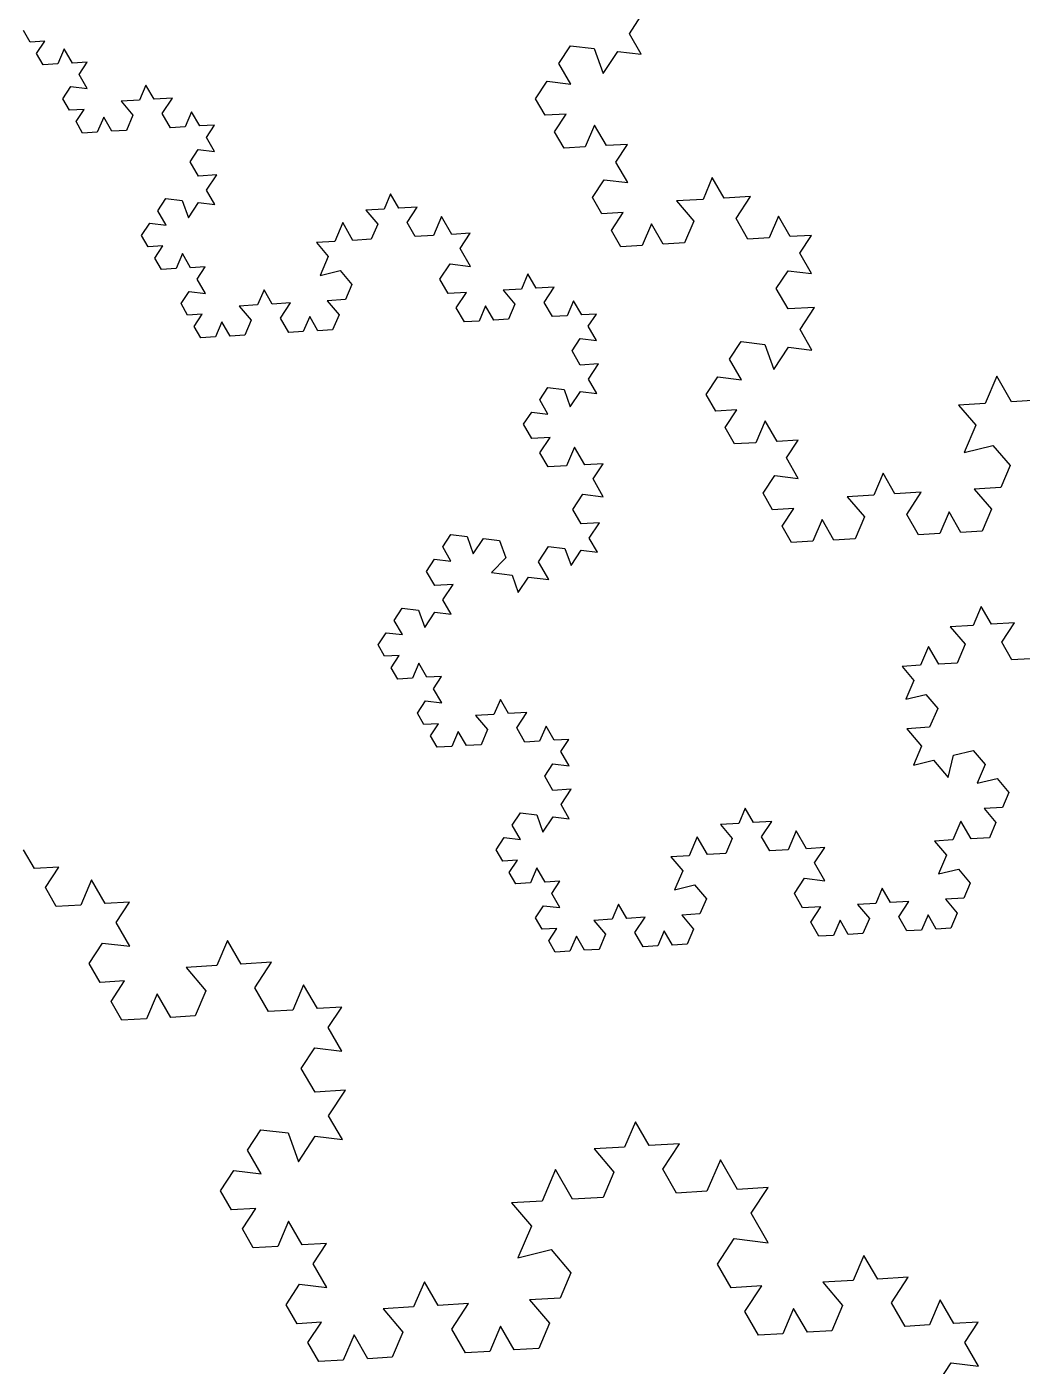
# Model space of a CAD drawing. Header units: inches. Extents: x 15 to 91, y 8 to 301.
# Drawn here: x 52.022 to 54.83, y 250.235 to 254.012 of the extents above; entities that cross this region are included whole.
import ezdxf

# ---------------------------------------------------------------- set-up
doc = ezdxf.new("R2010")
doc.units = ezdxf.units.IN
doc.header["$MEASUREMENT"] = 0
doc.layers.add('2 - Engrave - Shallow (VECTOR)', color=1, linetype='Continuous', true_color=0xff0000)

msp = doc.modelspace()

# ---------------------------------------------------------------- linework, layer by layer
at = {"layer": '2 - Engrave - Shallow (VECTOR)'}
for p, q in [((53.7222, 253.9922), (53.7634, 254.0546)), ((52.0317, 253.9689), (52.0132, 254.001)), ((53.7557, 253.9343), (53.7222, 253.9922)), ((52.073, 253.9714), (52.0317, 253.9689)), ((52.0502, 253.9369), (52.073, 253.9714)), ((52.0687, 253.9048), (52.0502, 253.9369)), ((52.1282, 253.9498), (52.1101, 253.9073)), ((52.1514, 253.9097), (52.1282, 253.9498)), ((53.5235, 253.9084), (53.5565, 253.9583)), ((53.5565, 253.9583), (53.6229, 253.9503)), ((53.6229, 253.9503), (53.6481, 253.8799)), ((53.6481, 253.8799), (53.6893, 253.9423)), ((53.6893, 253.9423), (53.7557, 253.9343)), ((52.1101, 253.9073), (52.0687, 253.9048)), ((52.1927, 253.9122), (52.1514, 253.9097)), ((52.1699, 253.8777), (52.1927, 253.9122)), ((53.557, 253.8505), (53.5235, 253.9084)), ((52.1931, 253.8376), (52.1699, 253.8777)), ((52.1243, 253.8086), (52.1471, 253.8431)), ((52.1471, 253.8431), (52.1931, 253.8376)), ((52.3584, 253.8475), (52.3402, 253.8049)), ((52.3815, 253.8074), (52.3584, 253.8475)), ((53.4576, 253.8086), (53.4906, 253.8585)), ((53.4906, 253.8585), (53.557, 253.8505)), ((52.1428, 253.7765), (52.1243, 253.8086)), ((52.3402, 253.8049), (52.2885, 253.8018)), ((52.2885, 253.8018), (52.322, 253.7624)), ((52.4332, 253.8105), (52.3815, 253.8074)), ((52.4047, 253.7673), (52.4332, 253.8105)), ((53.4844, 253.7622), (53.4576, 253.8086)), ((52.1841, 253.779), (52.1428, 253.7765)), ((52.1613, 253.7444), (52.1841, 253.779)), ((52.2394, 253.7574), (52.2212, 253.7148)), ((52.2625, 253.7173), (52.2394, 253.7574)), ((52.322, 253.7624), (52.3038, 253.7198)), ((52.4278, 253.7272), (52.4047, 253.7673)), ((52.4874, 253.7723), (52.4692, 253.7297)), ((52.5105, 253.7322), (52.4874, 253.7723)), ((53.5441, 253.7658), (53.4844, 253.7622)), ((53.5111, 253.7159), (53.5441, 253.7658)), ((52.1798, 253.7123), (52.1613, 253.7444)), ((52.2212, 253.7148), (52.1798, 253.7123)), ((52.3038, 253.7198), (52.2625, 253.7173)), ((52.4692, 253.7297), (52.4278, 253.7272)), ((52.5518, 253.7347), (52.5105, 253.7322)), ((52.529, 253.7001), (52.5518, 253.7347)), ((53.5379, 253.6696), (53.5111, 253.7159)), ((53.6238, 253.7347), (53.5976, 253.6732)), ((53.6573, 253.6767), (53.6238, 253.7347)), ((52.5522, 253.66), (52.529, 253.7001)), ((53.5976, 253.6732), (53.5379, 253.6696)), ((53.717, 253.6803), (53.6573, 253.6767)), ((53.684, 253.6304), (53.717, 253.6803)), ((52.4834, 253.631), (52.5062, 253.6656)), ((52.5062, 253.6656), (52.5522, 253.66)), ((52.5065, 253.5909), (52.4834, 253.631)), ((53.7175, 253.5725), (53.684, 253.6304)), ((52.5582, 253.594), (52.5065, 253.5909)), ((52.5297, 253.5508), (52.5582, 253.594)), ((53.6181, 253.5306), (53.6511, 253.5805)), ((53.6511, 253.5805), (53.7175, 253.5725)), ((53.9563, 253.5868), (53.93, 253.5253)), ((53.9897, 253.5289), (53.9563, 253.5868)), ((52.3921, 253.4928), (52.4149, 253.5273)), ((52.4149, 253.5273), (52.4609, 253.5218)), ((52.4609, 253.5218), (52.4784, 253.4731)), ((52.5528, 253.5107), (52.5297, 253.5508)), ((53.0489, 253.5405), (53.0307, 253.4979)), ((53.072, 253.5004), (53.0489, 253.5405)), ((53.6449, 253.4842), (53.6181, 253.5306)), ((53.93, 253.5253), (53.8554, 253.5209)), ((53.8554, 253.5209), (53.9037, 253.4638)), ((54.0643, 253.5334), (53.9897, 253.5289)), ((54.0231, 253.471), (54.0643, 253.5334)), ((52.4153, 253.4527), (52.3921, 253.4928)), ((52.4784, 253.4731), (52.5069, 253.5163)), ((52.5069, 253.5163), (52.5528, 253.5107)), ((53.0307, 253.4979), (52.979, 253.4948)), ((52.979, 253.4948), (53.0125, 253.4553)), ((53.1237, 253.5035), (53.072, 253.5004)), ((53.0951, 253.4603), (53.1237, 253.5035)), ((53.7046, 253.4878), (53.6449, 253.4842)), ((53.6716, 253.4379), (53.7046, 253.4878)), ((52.3465, 253.4237), (52.3693, 253.4582)), ((52.3693, 253.4582), (52.4153, 253.4527)), ((52.9137, 253.4598), (52.891, 253.4066)), ((52.9426, 253.4097), (52.9137, 253.4598)), ((53.0125, 253.4553), (52.9943, 253.4128)), ((53.1183, 253.4202), (53.0951, 253.4603)), ((53.1927, 253.4765), (53.17, 253.4233)), ((53.2216, 253.4264), (53.1927, 253.4765)), ((53.7843, 253.4567), (53.7581, 253.3952)), ((53.8178, 253.3988), (53.7843, 253.4567)), ((53.9037, 253.4638), (53.8775, 253.4023)), ((54.0566, 253.4131), (54.0231, 253.471)), ((54.1426, 253.4782), (54.1163, 253.4167)), ((54.176, 253.4203), (54.1426, 253.4782)), ((52.365, 253.3916), (52.3465, 253.4237)), ((52.891, 253.4066), (52.8393, 253.4035)), ((52.9943, 253.4128), (52.9426, 253.4097)), ((53.17, 253.4233), (53.1183, 253.4202)), ((53.2733, 253.4295), (53.2216, 253.4264)), ((53.2448, 253.3863), (53.2733, 253.4295)), ((53.6984, 253.3916), (53.6716, 253.4379)), ((54.1163, 253.4167), (54.0566, 253.4131)), ((54.2357, 253.4238), (54.176, 253.4203)), ((54.2027, 253.3739), (54.2357, 253.4238)), ((52.4064, 253.3941), (52.365, 253.3916)), ((52.3835, 253.3595), (52.4064, 253.3941)), ((52.4616, 253.3725), (52.4434, 253.3299)), ((52.4847, 253.3324), (52.4616, 253.3725)), ((52.8393, 253.4035), (52.8728, 253.364)), ((53.2737, 253.3362), (53.2448, 253.3863)), ((53.7581, 253.3952), (53.6984, 253.3916)), ((53.8775, 253.4023), (53.8178, 253.3988)), ((54.2362, 253.316), (54.2027, 253.3739)), ((52.4021, 253.3274), (52.3835, 253.3595)), ((52.4434, 253.3299), (52.4021, 253.3274)), ((52.5261, 253.3349), (52.4847, 253.3324)), ((52.5032, 253.3003), (52.5261, 253.3349)), ((52.8728, 253.364), (52.85, 253.3108)), ((53.1877, 253.2999), (53.2163, 253.3431)), ((53.2163, 253.3431), (53.2737, 253.3362)), ((52.5264, 253.2602), (52.5032, 253.3003)), ((52.85, 253.3108), (52.9063, 253.3245)), ((52.9063, 253.3245), (52.9397, 253.285)), ((53.2109, 253.2598), (53.1877, 253.2999)), ((53.4357, 253.3148), (53.4176, 253.2722)), ((53.4589, 253.2747), (53.4357, 253.3148)), ((54.1368, 253.2741), (54.1698, 253.324)), ((54.1698, 253.324), (54.2362, 253.316)), ((52.4576, 253.2312), (52.4804, 253.2658)), ((52.4804, 253.2658), (52.5264, 253.2602)), ((52.6917, 253.2702), (52.6735, 253.2276)), ((52.7149, 253.2301), (52.6917, 253.2702)), ((52.9397, 253.285), (52.9215, 253.2425)), ((53.2626, 253.2629), (53.2109, 253.2598)), ((53.234, 253.2197), (53.2626, 253.2629)), ((53.4176, 253.2722), (53.3659, 253.2691)), ((53.3659, 253.2691), (53.3994, 253.2297)), ((53.5106, 253.2778), (53.4589, 253.2747)), ((53.482, 253.2346), (53.5106, 253.2778)), ((54.1703, 253.2162), (54.1368, 253.2741)), ((52.4761, 253.1991), (52.4576, 253.2312)), ((52.6735, 253.2276), (52.6219, 253.2245)), ((52.6219, 253.2245), (52.6554, 253.185)), ((52.7665, 253.2332), (52.7149, 253.2301)), ((52.738, 253.19), (52.7665, 253.2332)), ((52.9215, 253.2425), (52.8699, 253.2394)), ((52.8699, 253.2394), (52.9034, 253.1999)), ((53.2572, 253.1796), (53.234, 253.2197)), ((53.3167, 253.2247), (53.2985, 253.1821)), ((53.3399, 253.1846), (53.3167, 253.2247)), ((53.3994, 253.2297), (53.3812, 253.1871)), ((53.5052, 253.1945), (53.482, 253.2346)), ((53.5647, 253.2396), (53.5465, 253.197)), ((53.5879, 253.1995), (53.5647, 253.2396)), ((54.2449, 253.2207), (54.1703, 253.2162)), ((54.2037, 253.1583), (54.2449, 253.2207)), ((52.5175, 253.2016), (52.4761, 253.1991)), ((52.4947, 253.1671), (52.5175, 253.2016)), ((52.5727, 253.18), (52.5545, 253.1375)), ((52.5958, 253.1399), (52.5727, 253.18)), ((52.6554, 253.185), (52.6372, 253.1424)), ((52.7612, 253.1499), (52.738, 253.19)), ((52.8207, 253.1949), (52.8025, 253.1524)), ((52.8438, 253.1548), (52.8207, 253.1949)), ((52.9034, 253.1999), (52.8852, 253.1573)), ((53.2985, 253.1821), (53.2572, 253.1796)), ((53.3812, 253.1871), (53.3399, 253.1846)), ((53.5465, 253.197), (53.5052, 253.1945)), ((53.6292, 253.202), (53.5879, 253.1995)), ((53.6064, 253.1674), (53.6292, 253.202)), ((52.5132, 253.135), (52.4947, 253.1671)), ((52.6372, 253.1424), (52.5958, 253.1399)), ((52.8025, 253.1524), (52.7612, 253.1499)), ((52.8852, 253.1573), (52.8438, 253.1548)), ((53.6295, 253.1273), (53.6064, 253.1674)), ((54.2371, 253.1004), (54.2037, 253.1583)), ((52.5545, 253.1375), (52.5132, 253.135)), ((53.5607, 253.0983), (53.5836, 253.1329)), ((53.5836, 253.1329), (53.6295, 253.1273)), ((54.005, 253.0744), (54.038, 253.1244)), ((54.038, 253.1244), (54.1044, 253.1164)), ((54.1044, 253.1164), (54.1296, 253.046)), ((54.1296, 253.046), (54.1707, 253.1084)), ((54.1707, 253.1084), (54.2371, 253.1004)), ((53.5839, 253.0582), (53.5607, 253.0983)), ((54.0384, 253.0165), (54.005, 253.0744)), ((53.6356, 253.0613), (53.5839, 253.0582)), ((53.607, 253.0181), (53.6356, 253.0613)), ((53.4695, 252.9601), (53.4923, 252.9946)), ((53.4923, 252.9946), (53.5383, 252.9891)), ((53.6302, 252.978), (53.607, 253.0181)), ((53.9391, 252.9746), (53.9721, 253.0245)), ((53.9721, 253.0245), (54.0384, 253.0165)), ((54.7584, 253.0268), (54.7255, 252.9499)), ((54.8002, 252.9544), (54.7584, 253.0268)), ((53.4926, 252.92), (53.4695, 252.9601)), ((53.5383, 252.9891), (53.5557, 252.9404)), ((53.5557, 252.9404), (53.5842, 252.9836)), ((53.5842, 252.9836), (53.6302, 252.978)), ((53.9658, 252.9283), (53.9391, 252.9746)), ((54.8748, 252.9589), (54.8002, 252.9544)), ((53.4239, 252.891), (53.4467, 252.9255)), ((53.4467, 252.9255), (53.4926, 252.92)), ((54.0255, 252.9319), (53.9658, 252.9283)), ((53.9926, 252.882), (54.0255, 252.9319)), ((54.7255, 252.9499), (54.6509, 252.9454)), ((54.6509, 252.9454), (54.6993, 252.8884)), ((53.447, 252.8509), (53.4239, 252.891)), ((54.0193, 252.8356), (53.9926, 252.882)), ((54.1053, 252.9007), (54.079, 252.8392)), ((54.1388, 252.8428), (54.1053, 252.9007)), ((54.6993, 252.8884), (54.6664, 252.8115)), ((53.4987, 252.854), (53.447, 252.8509)), ((53.4701, 252.8108), (53.4987, 252.854)), ((54.079, 252.8392), (54.0193, 252.8356)), ((54.1985, 252.8464), (54.1388, 252.8428)), ((54.1655, 252.7965), (54.1985, 252.8464)), ((53.4933, 252.7707), (53.4701, 252.8108)), ((53.5677, 252.827), (53.545, 252.7738)), ((53.5966, 252.7769), (53.5677, 252.827)), ((54.6664, 252.8115), (54.7476, 252.8314)), ((54.7476, 252.8314), (54.796, 252.7744)), ((53.545, 252.7738), (53.4933, 252.7707)), ((53.6483, 252.78), (53.5966, 252.7769)), ((53.6198, 252.7368), (53.6483, 252.78)), ((54.1989, 252.7385), (54.1655, 252.7965)), ((54.796, 252.7744), (54.7697, 252.7129)), ((53.6487, 252.6867), (53.6198, 252.7368)), ((54.0996, 252.6966), (54.1325, 252.7465)), ((54.1325, 252.7465), (54.1989, 252.7385)), ((54.4378, 252.7529), (54.4115, 252.6914)), ((54.4712, 252.695), (54.4378, 252.7529)), ((53.5627, 252.6504), (53.5913, 252.6936)), ((53.5913, 252.6936), (53.6487, 252.6867)), ((54.1263, 252.6503), (54.0996, 252.6966)), ((54.4115, 252.6914), (54.3369, 252.6869)), ((54.5458, 252.6994), (54.4712, 252.695)), ((54.5046, 252.6371), (54.5458, 252.6994)), ((54.7697, 252.7129), (54.6951, 252.7084)), ((54.6951, 252.7084), (54.7434, 252.6514)), ((53.5859, 252.6103), (53.5627, 252.6504)), ((54.186, 252.6539), (54.1263, 252.6503)), ((54.1531, 252.604), (54.186, 252.6539)), ((54.3369, 252.6869), (54.3852, 252.6299)), ((54.7434, 252.6514), (54.7172, 252.5899)), ((53.6376, 252.6134), (53.5859, 252.6103)), ((53.609, 252.5702), (53.6376, 252.6134)), ((54.2658, 252.6227), (54.2395, 252.5612)), ((54.2992, 252.5648), (54.2658, 252.6227)), ((54.3852, 252.6299), (54.359, 252.5684)), ((54.5381, 252.5791), (54.5046, 252.6371)), ((54.624, 252.6442), (54.5978, 252.5827)), ((54.6575, 252.5863), (54.624, 252.6442)), ((53.1957, 252.5454), (53.2185, 252.58)), ((53.2185, 252.58), (53.2645, 252.5744)), ((54.1798, 252.5576), (54.1531, 252.604)), ((54.5978, 252.5827), (54.5381, 252.5791)), ((54.7172, 252.5899), (54.6575, 252.5863)), ((53.2188, 252.5053), (53.1957, 252.5454)), ((53.2645, 252.5744), (53.2819, 252.5257)), ((53.2819, 252.5257), (53.3104, 252.5689)), ((53.3104, 252.5689), (53.3564, 252.5634)), ((53.3564, 252.5634), (53.3738, 252.5146)), ((53.4658, 252.5035), (53.4943, 252.5467)), ((53.4943, 252.5467), (53.5403, 252.5412)), ((53.5403, 252.5412), (53.5577, 252.4925)), ((53.6322, 252.5301), (53.609, 252.5702)), ((54.2395, 252.5612), (54.1798, 252.5576)), ((54.359, 252.5684), (54.2992, 252.5648)), ((53.1501, 252.4763), (53.1729, 252.5109)), ((53.1729, 252.5109), (53.2188, 252.5053)), ((53.3738, 252.5146), (53.3338, 252.4728)), ((53.4947, 252.4534), (53.4658, 252.5035)), ((53.5577, 252.4925), (53.5862, 252.5357)), ((53.5862, 252.5357), (53.6322, 252.5301)), ((53.1732, 252.4362), (53.1501, 252.4763)), ((53.3338, 252.4728), (53.3913, 252.4659)), ((53.3913, 252.4659), (53.4087, 252.4172)), ((53.2249, 252.4393), (53.1732, 252.4362)), ((53.1964, 252.3961), (53.2249, 252.4393)), ((53.4087, 252.4172), (53.4373, 252.4603)), ((53.4373, 252.4603), (53.4947, 252.4534)), ((53.2195, 252.356), (53.1964, 252.3961)), ((53.0588, 252.3381), (53.0816, 252.3726)), ((53.0816, 252.3726), (53.1276, 252.3671)), ((53.1276, 252.3671), (53.145, 252.3184)), ((53.145, 252.3184), (53.1735, 252.3616)), ((53.1735, 252.3616), (53.2195, 252.356)), ((54.7147, 252.3773), (54.692, 252.3241)), ((54.7437, 252.3272), (54.7147, 252.3773)), ((53.0819, 252.298), (53.0588, 252.3381)), ((54.692, 252.3241), (54.6274, 252.3202)), ((54.6274, 252.3202), (54.6693, 252.2709)), ((54.8083, 252.3311), (54.7437, 252.3272)), ((54.7726, 252.2771), (54.8083, 252.3311)), ((53.0132, 252.269), (53.036, 252.3035)), ((53.036, 252.3035), (53.0819, 252.298)), ((54.8015, 252.227), (54.7726, 252.2771)), ((53.0317, 252.2369), (53.0132, 252.269)), ((53.073, 252.2394), (53.0317, 252.2369)), ((53.0502, 252.2048), (53.073, 252.2394)), ((54.5659, 252.2647), (54.5432, 252.2115)), ((54.5949, 252.2146), (54.5659, 252.2647)), ((54.6693, 252.2709), (54.6465, 252.2177)), ((53.0687, 252.1727), (53.0502, 252.2048)), ((53.1282, 252.2178), (53.1101, 252.1752)), ((53.1514, 252.1777), (53.1282, 252.2178)), ((54.5432, 252.2115), (54.4915, 252.2084)), ((54.4915, 252.2084), (54.525, 252.1689)), ((54.6465, 252.2177), (54.5949, 252.2146)), ((54.8532, 252.2301), (54.8015, 252.227)), ((53.1101, 252.1752), (53.0687, 252.1727)), ((53.1927, 252.1802), (53.1514, 252.1777)), ((53.1699, 252.1456), (53.1927, 252.1802)), ((54.525, 252.1689), (54.5023, 252.1157)), ((53.1931, 252.1055), (53.1699, 252.1456)), ((54.5023, 252.1157), (54.5585, 252.1294)), ((54.5585, 252.1294), (54.592, 252.0899)), ((53.1243, 252.0765), (53.1471, 252.1111)), ((53.1471, 252.1111), (53.1931, 252.1055)), ((53.3584, 252.1155), (53.3402, 252.0729)), ((53.3815, 252.0754), (53.3584, 252.1155)), ((54.592, 252.0899), (54.5692, 252.0367)), ((53.1428, 252.0444), (53.1243, 252.0765)), ((53.1841, 252.0469), (53.1428, 252.0444)), ((53.1613, 252.0124), (53.1841, 252.0469)), ((53.3402, 252.0729), (53.2885, 252.0698)), ((53.2885, 252.0698), (53.322, 252.0303)), ((53.4332, 252.0785), (53.3815, 252.0754)), ((53.4047, 252.0353), (53.4332, 252.0785)), ((53.1798, 251.9803), (53.1613, 252.0124)), ((53.2394, 252.0253), (53.2212, 251.9828)), ((53.2625, 251.9852), (53.2394, 252.0253)), ((53.322, 252.0303), (53.3038, 251.9877)), ((53.4278, 251.9952), (53.4047, 252.0353)), ((53.4874, 252.0402), (53.4692, 251.9977)), ((53.5105, 252.0001), (53.4874, 252.0402)), ((54.5692, 252.0367), (54.5047, 252.0328)), ((54.5047, 252.0328), (54.5465, 251.9835)), ((53.2212, 251.9828), (53.1798, 251.9803)), ((53.3038, 251.9877), (53.2625, 251.9852)), ((53.4692, 251.9977), (53.4278, 251.9952)), ((53.5518, 252.0026), (53.5105, 252.0001)), ((53.529, 251.9681), (53.5518, 252.0026)), ((54.5465, 251.9835), (54.5238, 251.9303)), ((54.6362, 251.9578), (54.6924, 251.9715)), ((54.6924, 251.9715), (54.7259, 251.932)), ((53.4834, 251.8989), (53.5062, 251.9335)), ((53.5062, 251.9335), (53.5522, 251.928)), ((53.5522, 251.928), (53.529, 251.9681)), ((54.5238, 251.9303), (54.58, 251.944)), ((54.58, 251.944), (54.6218, 251.8947)), ((54.6218, 251.8947), (54.6362, 251.9578)), ((53.5065, 251.8589), (53.4834, 251.8989)), ((54.7259, 251.932), (54.7032, 251.8788)), ((53.5582, 251.862), (53.5065, 251.8589)), ((53.5297, 251.8188), (53.5582, 251.862)), ((54.7032, 251.8788), (54.7594, 251.8926)), ((54.7594, 251.8926), (54.7929, 251.8531)), ((54.7929, 251.8531), (54.7747, 251.8105)), ((53.3921, 251.7607), (53.4149, 251.7953)), ((53.4149, 251.7953), (53.4609, 251.7897)), ((53.4609, 251.7897), (53.4784, 251.741)), ((53.4784, 251.741), (53.5069, 251.7842)), ((53.5069, 251.7842), (53.5528, 251.7787)), ((53.5528, 251.7787), (53.5297, 251.8188)), ((54.0489, 251.8084), (54.0307, 251.7659)), ((54.072, 251.7683), (54.0489, 251.8084)), ((54.7747, 251.8105), (54.723, 251.8074)), ((54.723, 251.8074), (54.7565, 251.7679)), ((53.4153, 251.7206), (53.3921, 251.7607)), ((54.0307, 251.7659), (53.979, 251.7628)), ((53.979, 251.7628), (54.0125, 251.7233)), ((54.1237, 251.7714), (54.072, 251.7683)), ((54.0951, 251.7283), (54.1237, 251.7714)), ((54.1927, 251.7445), (54.17, 251.6913)), ((54.2216, 251.6944), (54.1927, 251.7445)), ((54.6577, 251.7724), (54.635, 251.7192)), ((54.6866, 251.7223), (54.6577, 251.7724)), ((54.7565, 251.7679), (54.7383, 251.7254)), ((53.3465, 251.6916), (53.3693, 251.7262)), ((53.3693, 251.7262), (53.4153, 251.7206)), ((53.9137, 251.7277), (53.891, 251.6745)), ((53.9426, 251.6776), (53.9137, 251.7277)), ((54.0125, 251.7233), (53.9943, 251.6807)), ((54.1183, 251.6882), (54.0951, 251.7283)), ((54.635, 251.7192), (54.5833, 251.7161)), ((54.5833, 251.7161), (54.6168, 251.6766)), ((54.7383, 251.7254), (54.6866, 251.7223)), ((52.044, 251.6382), (52.0132, 251.6916)), ((53.365, 251.6595), (53.3465, 251.6916)), ((53.891, 251.6745), (53.8393, 251.6714)), ((53.8393, 251.6714), (53.8728, 251.6319)), ((53.9943, 251.6807), (53.9426, 251.6776)), ((54.17, 251.6913), (54.1183, 251.6882)), ((54.2733, 251.6975), (54.2216, 251.6944)), ((54.2448, 251.6543), (54.2733, 251.6975)), ((54.6168, 251.6766), (54.5941, 251.6234)), ((52.1129, 251.6423), (52.044, 251.6382)), ((52.0749, 251.5847), (52.1129, 251.6423)), ((53.4064, 251.662), (53.365, 251.6595)), ((53.3835, 251.6275), (53.4064, 251.662)), ((53.4616, 251.6404), (53.4434, 251.5979)), ((53.4847, 251.6003), (53.4616, 251.6404)), ((53.8728, 251.6319), (53.85, 251.5787)), ((54.2737, 251.6041), (54.2448, 251.6543)), ((54.5941, 251.6234), (54.6503, 251.6371)), ((54.6503, 251.6371), (54.6838, 251.5976)), ((52.205, 251.6063), (52.1747, 251.5354)), ((52.2435, 251.5395), (52.205, 251.6063)), ((53.4021, 251.5954), (53.3835, 251.6275)), ((53.4434, 251.5979), (53.4021, 251.5954)), ((53.5261, 251.6028), (53.4847, 251.6003)), ((53.5032, 251.5683), (53.5261, 251.6028)), ((54.1877, 251.5679), (54.2163, 251.6111)), ((54.2163, 251.6111), (54.2737, 251.6041)), ((54.6838, 251.5976), (54.6656, 251.5551)), ((52.1058, 251.5312), (52.0749, 251.5847)), ((53.5264, 251.5282), (53.5032, 251.5683)), ((53.85, 251.5787), (53.9063, 251.5925)), ((53.9063, 251.5925), (53.9397, 251.553)), ((54.2109, 251.5278), (54.1877, 251.5679)), ((54.4357, 251.5828), (54.4176, 251.5402)), ((54.4589, 251.5427), (54.4357, 251.5828)), ((54.6656, 251.5551), (54.6139, 251.552)), ((52.1747, 251.5354), (52.1058, 251.5312)), ((52.3124, 251.5436), (52.2435, 251.5395)), ((52.2744, 251.486), (52.3124, 251.5436)), ((53.4576, 251.4992), (53.4804, 251.5337)), ((53.4804, 251.5337), (53.5264, 251.5282)), ((53.6917, 251.5381), (53.6735, 251.4955)), ((53.7149, 251.498), (53.6917, 251.5381)), ((53.9397, 251.553), (53.9215, 251.5104)), ((54.2626, 251.5309), (54.2109, 251.5278)), ((54.234, 251.4877), (54.2626, 251.5309)), ((54.4176, 251.5402), (54.3659, 251.5371)), ((54.3659, 251.5371), (54.3994, 251.4976)), ((54.5106, 251.5458), (54.4589, 251.5427)), ((54.482, 251.5026), (54.5106, 251.5458)), ((54.6139, 251.552), (54.6474, 251.5125)), ((52.313, 251.4192), (52.2744, 251.486)), ((53.4761, 251.4671), (53.4576, 251.4992)), ((53.6735, 251.4955), (53.6219, 251.4924)), ((53.6219, 251.4924), (53.6554, 251.453)), ((53.7665, 251.5011), (53.7149, 251.498)), ((53.738, 251.4579), (53.7665, 251.5011)), ((53.9215, 251.5104), (53.8699, 251.5073)), ((53.8699, 251.5073), (53.9034, 251.4678)), ((54.2572, 251.4476), (54.234, 251.4877)), ((54.3167, 251.4927), (54.2985, 251.4501)), ((54.3399, 251.4526), (54.3167, 251.4927)), ((54.3994, 251.4976), (54.3812, 251.455)), ((54.5052, 251.4625), (54.482, 251.5026)), ((54.5647, 251.5075), (54.5465, 251.465)), ((54.5879, 251.4674), (54.5647, 251.5075)), ((54.6474, 251.5125), (54.6292, 251.4699)), ((53.5175, 251.4696), (53.4761, 251.4671)), ((53.4947, 251.435), (53.5175, 251.4696)), ((53.5727, 251.448), (53.5545, 251.4054)), ((53.5958, 251.4079), (53.5727, 251.448)), ((53.6554, 251.453), (53.6372, 251.4104)), ((53.7612, 251.4178), (53.738, 251.4579)), ((53.8207, 251.4629), (53.8025, 251.4203)), ((53.8438, 251.4228), (53.8207, 251.4629)), ((53.9034, 251.4678), (53.8852, 251.4253)), ((54.2985, 251.4501), (54.2572, 251.4476)), ((54.3812, 251.455), (54.3399, 251.4526)), ((54.5465, 251.465), (54.5052, 251.4625)), ((54.6292, 251.4699), (54.5879, 251.4674)), ((52.1984, 251.3709), (52.2364, 251.4285)), ((52.2364, 251.4285), (52.313, 251.4192)), ((52.5885, 251.4358), (52.5582, 251.3648)), ((52.6271, 251.3689), (52.5885, 251.4358)), ((53.5132, 251.4029), (53.4947, 251.435)), ((53.5545, 251.4054), (53.5132, 251.4029)), ((53.6372, 251.4104), (53.5958, 251.4079)), ((53.8025, 251.4203), (53.7612, 251.4178)), ((53.8852, 251.4253), (53.8438, 251.4228)), ((52.2292, 251.3174), (52.1984, 251.3709)), ((52.7132, 251.3741), (52.6271, 251.3689)), ((52.6657, 251.3021), (52.7132, 251.3741)), ((52.5582, 251.3648), (52.4721, 251.3596)), ((52.4721, 251.3596), (52.5279, 251.2938)), ((52.2981, 251.3215), (52.2292, 251.3174)), ((52.2601, 251.2639), (52.2981, 251.3215)), ((52.5279, 251.2938), (52.4976, 251.2229)), ((52.7043, 251.2353), (52.6657, 251.3021)), ((52.8035, 251.3104), (52.7732, 251.2394)), ((52.8421, 251.2436), (52.8035, 251.3104)), ((52.2909, 251.2105), (52.2601, 251.2639)), ((52.3901, 251.2856), (52.3598, 251.2146)), ((52.4287, 251.2188), (52.3901, 251.2856)), ((52.4976, 251.2229), (52.4287, 251.2188)), ((52.7732, 251.2394), (52.7043, 251.2353)), ((52.911, 251.2477), (52.8421, 251.2436)), ((52.8729, 251.1901), (52.911, 251.2477)), ((52.3598, 251.2146), (52.2909, 251.2105)), ((52.9115, 251.1233), (52.8729, 251.1901)), ((52.7969, 251.0749), (52.8349, 251.1325)), ((52.8349, 251.1325), (52.9115, 251.1233)), ((52.8355, 251.0081), (52.7969, 251.0749)), ((52.9216, 251.0133), (52.8355, 251.0081)), ((52.874, 250.9413), (52.9216, 251.0133)), ((52.9126, 250.8745), (52.874, 250.9413)), ((53.7393, 250.9241), (53.709, 250.8531)), ((53.7779, 250.8572), (53.7393, 250.9241)), ((52.6448, 250.8445), (52.6828, 250.9021)), ((52.6828, 250.9021), (52.7594, 250.8929)), ((52.7594, 250.8929), (52.7885, 250.8117)), ((52.7885, 250.8117), (52.836, 250.8837)), ((52.836, 250.8837), (52.9126, 250.8745)), ((52.6834, 250.7777), (52.6448, 250.8445)), ((53.709, 250.8531), (53.6229, 250.8479)), ((53.6229, 250.8479), (53.6787, 250.7822)), ((53.864, 250.8624), (53.7779, 250.8572)), ((53.8165, 250.7904), (53.864, 250.8624)), ((53.979, 250.8175), (53.9412, 250.7288)), ((54.0273, 250.7339), (53.979, 250.8175)), ((52.5687, 250.7294), (52.6068, 250.787)), ((52.6068, 250.787), (52.6834, 250.7777)), ((53.514, 250.7896), (53.4762, 250.7009)), ((53.5623, 250.706), (53.514, 250.7896)), ((53.6787, 250.7822), (53.6484, 250.7112)), ((53.855, 250.7236), (53.8165, 250.7904)), ((52.5996, 250.6759), (52.5687, 250.7294)), ((53.9412, 250.7288), (53.855, 250.7236)), ((54.1134, 250.7391), (54.0273, 250.7339)), ((54.0659, 250.6671), (54.1134, 250.7391)), ((53.4762, 250.7009), (53.39, 250.6957)), ((53.39, 250.6957), (53.4458, 250.6299)), ((53.6484, 250.7112), (53.5623, 250.706)), ((52.6685, 250.68), (52.5996, 250.6759)), ((52.6305, 250.6224), (52.6685, 250.68)), ((54.1141, 250.5836), (54.0659, 250.6671)), ((52.6613, 250.569), (52.6305, 250.6224)), ((52.7605, 250.6441), (52.7302, 250.5731)), ((52.7991, 250.5773), (52.7605, 250.6441)), ((53.4458, 250.6299), (53.408, 250.5412)), ((52.7302, 250.5731), (52.6613, 250.569)), ((52.868, 250.5814), (52.7991, 250.5773)), ((52.83, 250.5238), (52.868, 250.5814)), ((53.9708, 250.5231), (54.0183, 250.5951)), ((54.0183, 250.5951), (54.1141, 250.5836)), ((53.408, 250.5412), (53.5016, 250.5641)), ((53.5016, 250.5641), (53.5574, 250.4983)), ((54.3841, 250.5479), (54.3538, 250.477)), ((54.4227, 250.4811), (54.3841, 250.5479)), ((52.8685, 250.457), (52.83, 250.5238)), ((53.5574, 250.4983), (53.5271, 250.4274)), ((54.0094, 250.4563), (53.9708, 250.5231)), ((52.7539, 250.4086), (52.7919, 250.4662)), ((52.7919, 250.4662), (52.8685, 250.457)), ((53.1441, 250.4735), (53.1138, 250.4026)), ((53.1827, 250.4067), (53.1441, 250.4735)), ((54.0955, 250.4615), (54.0094, 250.4563)), ((54.048, 250.3895), (54.0955, 250.4615)), ((54.3538, 250.477), (54.2677, 250.4718)), ((54.2677, 250.4718), (54.3235, 250.406)), ((54.5088, 250.4863), (54.4227, 250.4811)), ((54.4613, 250.4143), (54.5088, 250.4863)), ((53.5271, 250.4274), (53.441, 250.4222)), ((53.441, 250.4222), (53.4968, 250.3564)), ((54.5991, 250.4226), (54.5688, 250.3516)), ((54.6377, 250.3557), (54.5991, 250.4226)), ((52.7848, 250.3552), (52.7539, 250.4086)), ((53.1138, 250.4026), (53.0277, 250.3974)), ((53.0277, 250.3974), (53.0835, 250.3316)), ((53.2688, 250.4119), (53.1827, 250.4067)), ((53.2213, 250.3399), (53.2688, 250.4119)), ((54.0865, 250.3227), (54.048, 250.3895)), ((54.1857, 250.3978), (54.1554, 250.3268)), ((54.2243, 250.3309), (54.1857, 250.3978)), ((54.3235, 250.406), (54.2932, 250.3351)), ((54.4999, 250.3475), (54.4613, 250.4143)), ((52.8537, 250.3593), (52.7848, 250.3552)), ((52.8156, 250.3017), (52.8537, 250.3593)), ((53.359, 250.3481), (53.3287, 250.2772)), ((53.3976, 250.2813), (53.359, 250.3481)), ((53.4968, 250.3564), (53.4665, 250.2855)), ((54.5688, 250.3516), (54.4999, 250.3475)), ((54.7065, 250.3599), (54.6377, 250.3557)), ((54.6685, 250.3023), (54.7065, 250.3599)), ((52.9457, 250.3233), (52.9154, 250.2524)), ((52.9843, 250.2565), (52.9457, 250.3233)), ((53.0835, 250.3316), (53.0532, 250.2606)), ((53.2598, 250.273), (53.2213, 250.3399)), ((54.1554, 250.3268), (54.0865, 250.3227)), ((54.2932, 250.3351), (54.2243, 250.3309)), ((52.8465, 250.2482), (52.8156, 250.3017)), ((53.3287, 250.2772), (53.2598, 250.273)), ((53.4665, 250.2855), (53.3976, 250.2813)), ((54.7071, 250.2355), (54.6685, 250.3023)), ((52.9154, 250.2524), (52.8465, 250.2482)), ((53.0532, 250.2606), (52.9843, 250.2565)), ((54.5925, 250.1871), (54.6305, 250.2447)), ((54.6305, 250.2447), (54.7071, 250.2355))]:
    msp.add_line(p, q, dxfattribs=at)

doc.saveas('drawing.dxf')
